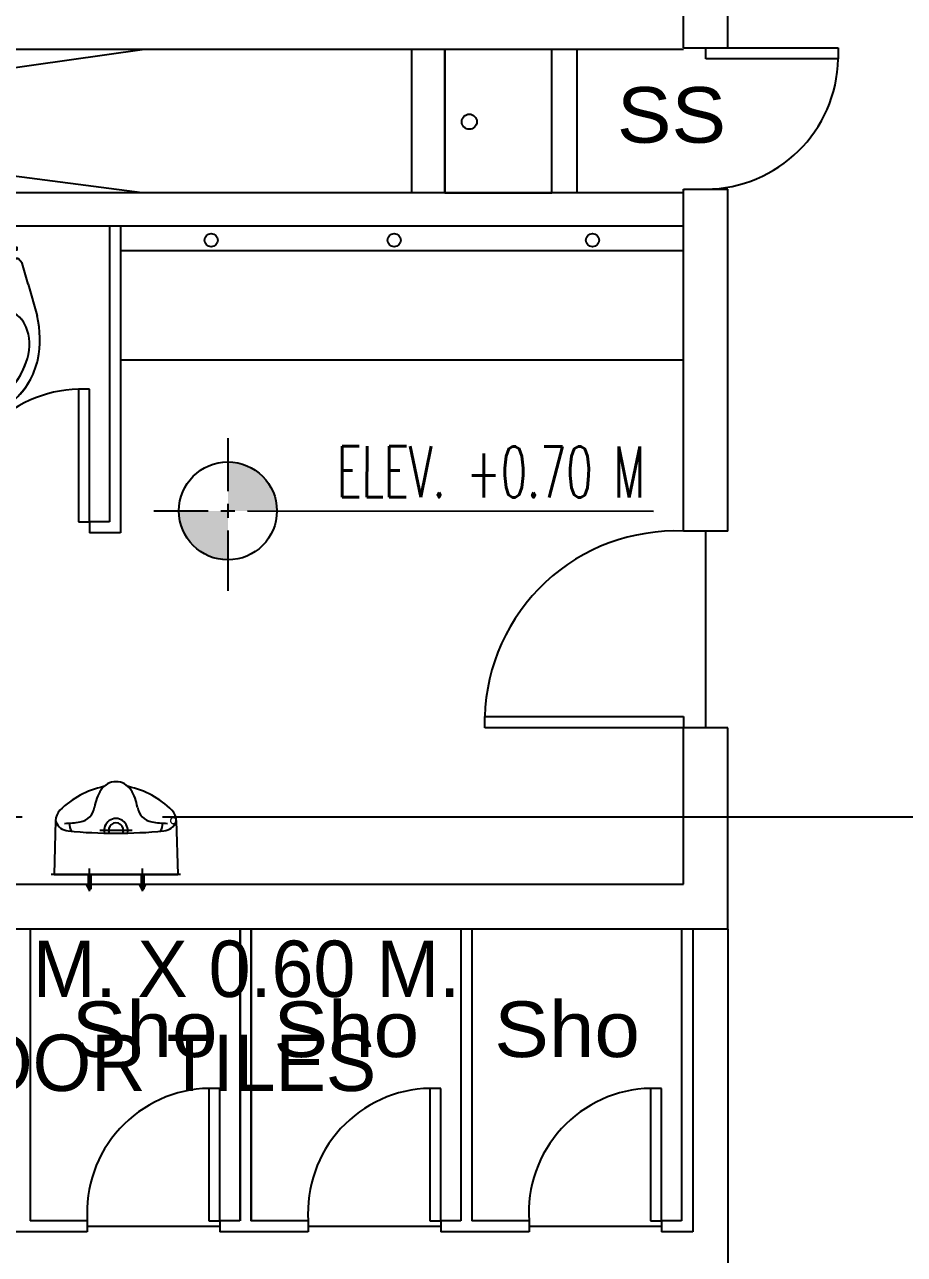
# Model space of a CAD drawing. Header units: millimetres. Extents: x 2148 to 2681, y 758 to 986.
# Drawn here: x 2293.89 to 2297.88, y 873.54 to 879.11 of the extents above; entities that cross this region are included whole.
import ezdxf

# ---------------------------------------------------------------- set-up
doc = ezdxf.new("R2010")
doc.units = ezdxf.units.MM
doc.linetypes.add('CENTER2', pattern=[28.575, 19.05, -3.175, 3.175, -3.175])
for name, color, linetype in [('0.1', 193, 'Continuous'), ('0.4', 121, 'Continuous'), ('A-Wall', 4, 'Continuous'), ('contrucion line05', 86, 'Continuous'), ('DR', 7, 'Continuous'), ('FIXTURE', 1, 'Continuous'), ('HATCH', 8, 'Continuous'), ('Layer1', 5, 'Continuous'), ('p-boarder', 2, 'Continuous'), ('QUOTE', 2, 'Continuous'), ('S_GRID LINES', 252, 'Continuous')]:
    doc.layers.add(name, color=color, linetype=linetype)
doc.styles.add('100', font='SIMPLEX.shx', dxfattribs={"height": 0.25})
doc.styles.add('MMTX$0$ESMX$0$X-OPTA1D', font='x-opta1d')

# ---------------------------------------------------------------- blocks, each defined once
blk = doc.blocks.new('BOWL')
at = {"layer": 'DR', "color": 7, "linetype": 'Continuous'}
for p, q in [((-75570.291, -368.114), (-75570.431, -368.0742)), ((-75570.431, -368.0742), (-75570.291, -368.114)), ((-75570.291, -368.114), (-75570.1989, -368.1406)), ((-75570.1989, -368.1406), (-75570.1777, -368.1584)), ((-75570.1777, -368.1584), (-75570.1777, -368.3555)), ((-75570.1777, -368.3555), (-75570.1777, -368.1584)), ((-75570.291, -368.4), (-75570.1989, -368.3733)), ((-75570.1989, -368.3733), (-75570.1777, -368.3555)), ((-75570.291, -368.4), (-75570.431, -368.4398)), ((-75570.291, -368.4), (-75570.431, -368.4398))]:
    blk.add_line(p, q, dxfattribs=at)
at = {"layer": 'DR', "color": 8, "linetype": 'Continuous'}
for p, q in [((-75570.1317, -368.2087), (-75570.1777, -368.2087)), ((-75570.1317, -368.2921), (-75570.1777, -368.2921))]:
    blk.add_line(p, q, dxfattribs=at)
at = {"layer": 'DR', "color": 7, "linetype": 'Continuous'}
for points in [[(-75570.8325, -368.257, -0.190094), (-75570.8051, -368.1786, -0.160718), (-75570.6245, -368.0715, -0.104398), (-75570.431, -368.0742, -0.104398)], [(-75570.8325, -368.257, 0.190094), (-75570.8051, -368.3353, 0.160718), (-75570.6245, -368.4425, 0.104398), (-75570.431, -368.4398, 0.104398)]]:
    blk.add_lwpolyline(points, format="xyb", dxfattribs=at)
at = {"layer": 'DR', "color": 8, "linetype": 'Continuous'}
for points in [[(-75570.778, -368.2562, -0.187036), (-75570.7515, -368.1921, -0.115027), (-75570.6356, -368.1231, -0.170967), (-75570.4935, -368.1177, -0.209642), (-75570.4132, -368.1854, -0.096036), (-75570.4, -368.257)], [(-75570.778, -368.2577, 0.187036), (-75570.7515, -368.3219, 0.115027), (-75570.6356, -368.3909, 0.170967), (-75570.4935, -368.3963, 0.209642), (-75570.4132, -368.3286, 0.096036), (-75570.4, -368.257)]]:
    blk.add_lwpolyline(points, format="xyb", dxfattribs=at)
at = {"layer": 'DR', "color": 7, "linetype": 'Continuous'}
blk.add_lwpolyline([(-75570.1413, -368.292), (-75570.1283, -368.292), (-75570.1283, -368.3496), (-75570.1413, -368.3496)], close=True, dxfattribs=at)
at = {"layer": 'DR', "color": 8, "linetype": 'Continuous'}
for centre, radius in [((-75570.2259, -368.173), 0.00745), ((-75570.3379, -368.1815), 0.00745), ((-75570.1317, -368.2504), 0.035), ((-75570.2242, -368.2537), 0.00745), ((-75570.3379, -368.3325), 0.00745), ((-75570.2269, -368.3325), 0.00745)]:
    blk.add_circle(centre, radius, dxfattribs=at)
at = {"layer": 'DR', "color": 7, "linetype": 'Continuous'}
blk.add_circle((-75570.1317, -368.2504), 0.0417, dxfattribs=at)
for centre, radius, start, end in [((-75570.5342, -368.5313), 0.4686, 77.28, 101.1199), ((-75570.7195, -368.2526), 0.1131, 138.4248, 182.2387), ((-75570.7195, -368.2614), 0.1131, 177.7613, 221.5752), ((-75570.5525, -368.1153), 0.335, 221.3231, 257.5875), ((-75570.5342, -367.9827), 0.4686, 258.8801, 282.72)]:
    blk.add_arc(centre, radius, start, end, dxfattribs=at)
at = {"layer": 'DR', "color": 8, "linetype": 'Continuous'}
for centre, radius, start, end in [((-75570.5305, -368.2431), 0.1307, 26.2125, 73.5731), ((-75570.6821, -368.2583), 0.096, 129.0871, 179.204), ((-75570.5914, -368.255), 0.1913, 359.4176, 21.3602), ((-75570.6821, -368.2557), 0.096, 180.796, 230.9129), ((-75570.4701, -368.257), 0.0422, 318.929, 41.071), ((-75570.5914, -368.2589), 0.1913, 338.6398, 0.5824), ((-75570.5305, -368.2709), 0.1307, 286.4269, 333.7875), ((-75570.5455, -368.1078), 0.2971, 228.446, 252.3404), ((-75570.557, -368.1918), 0.2141, 248.4444, 287.252)]:
    blk.add_arc(centre, radius, start, end, dxfattribs=at)

msp = doc.modelspace()

# ---------------------------------------------------------------- hatches: boundary and pattern name
at = {"layer": 'Layer1'}
for points in [[(2294.8148552, 877.1268142), (2294.8146196, 876.9048105), (2295.0366233, 876.9045749, 0.414213562)], [(2294.8144179, 876.6817071), (2294.8146371, 876.9042118), (2294.5926498, 876.9039463, 0.414213562)]]:
    msp.add_hatch(color=32, dxfattribs=at).paths.add_polyline_path(points)

# ---------------------------------------------------------------- linework, layer by layer
at = {"layer": '0.1'}
for p, q in [((2294.0344363, 875.5026324, 0), (2294.0279002, 875.2588024, 0)), ((2294.0344363, 875.5026324, 0), (2294.0279002, 875.2588024, 0)), ((2294.581099, 875.5026324, 0), (2294.5876351, 875.2588024, 0)), ((2294.581099, 875.5026324, 0), (2294.5876351, 875.2588024, 0)), ((2294.2351161, 875.4588019, 0), (2294.3809801, 875.4588019, 0)), ((2294.2351161, 875.4588019, 0), (2294.3809801, 875.4588019, 0)), ((2294.6006006, 875.2588024, 0), (2294.0149347, 875.2588024, 0)), ((2294.6006006, 875.2588024, 0), (2294.0149347, 875.2588024, 0)), ((2294.0279002, 875.2588024, 0), (2294.5876351, 875.2588024, 0)), ((2294.0279002, 875.2588024, 0), (2294.5876351, 875.2588024, 0))]:
    msp.add_line(p, q, dxfattribs=at)
for centre, radius, start, end in [((2294.3077677, 875.5988016, 0), 0.0799998, 32.9579081, 147.0420919), ((2294.3077677, 875.5988016, 0), 0.0799998, 32.9579081, 147.0420919), ((2294.3358144, 875.265534, 0), 0.399999, 102.1429334, 134.7601461), ((2294.3358144, 875.265534, 0), 0.399999, 102.1429334, 134.7601461), ((2294.4084559, 875.533519, 0), 0.1999995, 147.0420919, 171.3901036), ((2294.4084559, 875.533519, 0), 0.1999995, 147.0420919, 171.3901036), ((2294.3077677, 875.3958838, 0), 0.266666, 101.9264656, 102.1429334), ((2294.3077677, 875.3958838, 0), 0.266666, 101.9264656, 102.1429334), ((2294.3077677, 875.3958838, 0), 0.266666, 77.8570666, 78.0735344), ((2294.3077677, 875.3958838, 0), 0.266666, 77.8570666, 78.0735344), ((2294.2797209, 875.265534, 0), 0.399999, 45.2398539, 77.8570666), ((2294.2797209, 875.265534, 0), 0.399999, 45.2398539, 77.8570666), ((2294.2070795, 875.533519, 0), 0.1999995, 8.6098964, 32.9579081), ((2294.2070795, 875.533519, 0), 0.1999995, 8.6098964, 32.9579081), ((2294.131612, 875.5754366, 0), 0.0799998, 280.292817, 351.3901036), ((2294.131612, 875.5754366, 0), 0.0799998, 280.292817, 351.3901036), ((2294.4839233, 875.5754366, 0), 0.0799998, 188.6098964, 259.707183), ((2294.4839233, 875.5754366, 0), 0.0799998, 188.6098964, 259.707183), ((2294.1011015, 875.5022203, 0), 0.0666665, 134.7601461, 180), ((2294.1011015, 875.5022203, 0), 0.0666665, 134.7601461, 180), ((2294.0477693, 875.50255, 0), 0.0133333, 179.6458022, 201.7947487), ((2294.0477693, 875.50255, 0), 0.0133333, 179.6458022, 201.7947487), ((2294.0972903, 875.5223517, 0), 0.0666665, 201.7947487, 264.4420804), ((2294.0972903, 875.5223517, 0), 0.0666665, 201.7947487, 264.4420804), ((2294.3077677, 875.4588019, 0), 0.0533332, 346.1859408, 193.8140592), ((2294.3077677, 875.4588019, 0), 0.0533332, 346.1859408, 193.8140592), ((2294.5182451, 875.5223517, 0), 0.0666665, 275.5579196, 338.2052513), ((2294.5182451, 875.5223517, 0), 0.0666665, 275.5579196, 338.2052513), ((2294.5144338, 875.5022203, 0), 0.0666665, 0, 45.2398539), ((2294.5144338, 875.5022203, 0), 0.0666665, 0, 45.2398539), ((2294.567766, 875.50255, 0), 0.0133333, 338.2052513, 0.3541978), ((2294.567766, 875.50255, 0), 0.0133333, 338.2052513, 0.3541978), ((2294.0744349, 875.8902862, 0), 0.399999, 270, 280.292817), ((2294.0744349, 875.8902862, 0), 0.399999, 270, 280.292817), ((2294.3077677, 877.6853224, 0), 2.2398537, 264.4420804, 275.5579196), ((2294.3077677, 877.6853224, 0), 2.2398537, 264.4420804, 275.5579196), ((2294.156554, 875.4873462, 0), 0.0599998, 176.5994621, 213.1383205), ((2294.156554, 875.4873462, 0), 0.0599998, 176.5994621, 213.1383205), ((2294.3077677, 875.4588019, 0), 0.0339999, 337.3130539, 202.6869461), ((2294.3077677, 875.4588019, 0), 0.0339999, 337.3130539, 202.6869461), ((2294.5411004, 875.8902862, 0), 0.399999, 259.707183, 270), ((2294.5411004, 875.8902862, 0), 0.399999, 259.707183, 270), ((2294.4589813, 875.4873462, 0), 0.0599998, 326.8616795, 3.4005379), ((2294.4589813, 875.4873462, 0), 0.0599998, 326.8616795, 3.4005379)]:
    msp.add_arc(centre, radius, start, end, dxfattribs=at)
at = {"layer": '0.4', "color": 193, "lineweight": 0, "ltscale": 0.5}
for p, q in [((2294.0279002, 875.2588024, 0), (2294.0344363, 875.5026324, 0)), ((2294.0279002, 875.2588024, 0), (2294.0344363, 875.5026324, 0)), ((2294.581099, 875.5026324, 0), (2294.5876351, 875.2588024, 0)), ((2294.581099, 875.5026324, 0), (2294.5876351, 875.2588024, 0)), ((2294.3417676, 875.4588019, 0), (2294.2737677, 875.4588019, 0)), ((2294.3417676, 875.4588019, 0), (2294.2737677, 875.4588019, 0)), ((2294.1812865, 875.2588024, 0), (2294.0279002, 875.2588024, 0)), ((2294.1812865, 875.2588024, 0), (2294.0279002, 875.2588024, 0)), ((2294.4212859, 875.2588024, 0), (2294.187768, 875.2588024, 0)), ((2294.4212859, 875.2588024, 0), (2294.187768, 875.2588024, 0)), ((2294.5876351, 875.2588024, 0), (2294.4212859, 875.2588024, 0)), ((2294.5876351, 875.2588024, 0), (2294.4212859, 875.2588024, 0))]:
    msp.add_line(p, q, dxfattribs=at)
at = {"layer": '0.4', "color": 86, "lineweight": 0, "ltscale": 0.5}
for p, q in [((2294.1812865, 875.2201773, 0), (2294.1812865, 875.2588024, 0)), ((2294.1812865, 875.2201773, 0), (2294.1812865, 875.2588024, 0)), ((2294.182305, 875.2213951, 0), (2294.182305, 875.2391728, 0)), ((2294.182305, 875.2391728, 0), (2294.1932309, 875.2391728, 0)), ((2294.182305, 875.2213951, 0), (2294.182305, 875.2391728, 0)), ((2294.182305, 875.2391728, 0), (2294.1932309, 875.2391728, 0)), ((2294.182305, 875.2002841, 0), (2294.182305, 875.2213951, 0)), ((2294.182768, 875.2213951, 0), (2294.182305, 875.2213951, 0)), ((2294.182305, 875.2213951, 0), (2294.182305, 875.2180618, 0)), ((2294.182305, 875.2002841, 0), (2294.182305, 875.2213951, 0)), ((2294.182768, 875.2213951, 0), (2294.182305, 875.2213951, 0)), ((2294.182305, 875.2213951, 0), (2294.182305, 875.2180618, 0)), ((2294.182768, 875.2180618, 0), (2294.182768, 875.2213951, 0)), ((2294.182768, 875.2180618, 0), (2294.182768, 875.2213951, 0)), ((2294.187768, 875.2588024, 0), (2294.187768, 875.2236173, 0)), ((2294.187768, 875.2588024, 0), (2294.187768, 875.2236173, 0)), ((2294.187768, 875.2413951, 0), (2294.187768, 875.2391728, 0)), ((2294.187768, 875.2413951, 0), (2294.187768, 875.2391728, 0)), ((2294.187768, 875.2391728, 0), (2294.1927679, 875.2391728, 0)), ((2294.187768, 875.2391728, 0), (2294.1927679, 875.2391728, 0)), ((2294.1932309, 875.2376952, 0), (2294.187768, 875.2376952, 0)), ((2294.187768, 875.2376952, 0), (2294.187768, 875.2269507, 0)), ((2294.1932309, 875.2376952, 0), (2294.187768, 875.2376952, 0)), ((2294.187768, 875.2376952, 0), (2294.187768, 875.2269507, 0)), ((2294.1927679, 875.2358395, 0), (2294.187768, 875.2358395, 0)), ((2294.187768, 875.2358395, 0), (2294.187768, 875.2325062, 0)), ((2294.1927679, 875.2358395, 0), (2294.187768, 875.2358395, 0)), ((2294.187768, 875.2358395, 0), (2294.187768, 875.2325062, 0)), ((2294.187768, 875.2325062, 0), (2294.187768, 875.230284, 0)), ((2294.187768, 875.2325062, 0), (2294.187768, 875.230284, 0)), ((2294.187768, 875.230284, 0), (2294.1932309, 875.230284, 0)), ((2294.187768, 875.230284, 0), (2294.1932309, 875.230284, 0)), ((2294.187768, 875.2269507, 0), (2294.1932309, 875.2269507, 0)), ((2294.187768, 875.2269507, 0), (2294.1932309, 875.2269507, 0)), ((2294.1927679, 875.2307007, 0), (2294.1927679, 875.2358395, 0)), ((2294.1927679, 875.2307007, 0), (2294.1927679, 875.2358395, 0)), ((2294.1932309, 875.2391728, 0), (2294.1932309, 875.2002841, 0)), ((2294.1932309, 875.2391728, 0), (2294.1932309, 875.2002841, 0)), ((2294.1932309, 875.2269507, 0), (2294.1932309, 875.2376952, 0)), ((2294.1932309, 875.2269507, 0), (2294.1932309, 875.2376952, 0)), ((2294.1943998, 875.2358395, 0), (2294.1942494, 875.2358395, 0)), ((2294.1942494, 875.2358395, 0), (2294.1942494, 875.2328244, 0)), ((2294.1943998, 875.2358395, 0), (2294.1942494, 875.2358395, 0)), ((2294.1942494, 875.2358395, 0), (2294.1942494, 875.2328244, 0)), ((2294.4212859, 875.2588024, 0), (2294.4212859, 875.2391728, 0)), ((2294.4212859, 875.2023996, 0), (2294.4212859, 875.2588024, 0)), ((2294.4212859, 875.2588024, 0), (2294.4212859, 875.2391728, 0)), ((2294.4212859, 875.2023996, 0), (2294.4212859, 875.2588024, 0)), ((2294.4212859, 875.2391728, 0), (2294.4227674, 875.2391728, 0)), ((2294.4212859, 875.2391728, 0), (2294.4227674, 875.2391728, 0)), ((2294.4223044, 875.2125062, 0), (2294.4223044, 875.230284, 0)), ((2294.4223044, 875.230284, 0), (2294.4277674, 875.230284, 0)), ((2294.4223044, 875.2125062, 0), (2294.4223044, 875.230284, 0)), ((2294.4223044, 875.230284, 0), (2294.4277674, 875.230284, 0)), ((2294.4227674, 875.2391728, 0), (2294.4227674, 875.2358395, 0)), ((2294.4227674, 875.2391728, 0), (2294.4227674, 875.2358395, 0)), ((2294.4227674, 875.2358395, 0), (2294.4332303, 875.2358395, 0)), ((2294.4227674, 875.2358395, 0), (2294.4332303, 875.2358395, 0)), ((2294.4277674, 875.2376952, 0), (2294.4327673, 875.2376952, 0)), ((2294.4309155, 875.2376952, 0), (2294.4277674, 875.2376952, 0)), ((2294.4277674, 875.2376952, 0), (2294.4277674, 875.2358395, 0)), ((2294.4277674, 875.2358395, 0), (2294.4277674, 875.2376952, 0)), ((2294.4277674, 875.2376952, 0), (2294.4327673, 875.2376952, 0)), ((2294.4309155, 875.2376952, 0), (2294.4277674, 875.2376952, 0)), ((2294.4277674, 875.2376952, 0), (2294.4277674, 875.2358395, 0)), ((2294.4277674, 875.2358395, 0), (2294.4277674, 875.2376952, 0)), ((2294.4277674, 875.230284, 0), (2294.4277674, 875.2125062, 0)), ((2294.4277674, 875.230284, 0), (2294.4277674, 875.2125062, 0)), ((2294.4309155, 875.2406142, 0), (2294.4309155, 875.2391728, 0)), ((2294.4309155, 875.2406142, 0), (2294.4309155, 875.2391728, 0)), ((2294.4309155, 875.2391728, 0), (2294.4327673, 875.2391728, 0)), ((2294.4327673, 875.2391728, 0), (2294.4309155, 875.2391728, 0)), ((2294.4309155, 875.2391728, 0), (2294.4309155, 875.2376952, 0)), ((2294.4309155, 875.2391728, 0), (2294.4327673, 875.2391728, 0)), ((2294.4327673, 875.2391728, 0), (2294.4309155, 875.2391728, 0)), ((2294.4309155, 875.2391728, 0), (2294.4309155, 875.2376952, 0)), ((2294.4327673, 875.2376952, 0), (2294.4327673, 875.2391728, 0)), ((2294.4327673, 875.2376952, 0), (2294.4327673, 875.2391728, 0)), ((2294.4332303, 875.2358395, 0), (2294.4332303, 875.2091729, 0)), ((2294.4332303, 875.2358395, 0), (2294.4332303, 875.2091729, 0)), ((2294.4332303, 875.2213951, 0), (2294.4332303, 875.2190764, 0)), ((2294.4348705, 875.2213951, 0), (2294.4332303, 875.2213951, 0)), ((2294.4332303, 875.2213951, 0), (2294.4332303, 875.2190764, 0)), ((2294.4332303, 875.2213951, 0), (2294.4332303, 875.2190764, 0)), ((2294.4348705, 875.2213951, 0), (2294.4332303, 875.2213951, 0)), ((2294.4332303, 875.2213951, 0), (2294.4332303, 875.2190764, 0)), ((2294.4343992, 875.2358395, 0), (2294.4342488, 875.2358395, 0)), ((2294.4342488, 875.2358395, 0), (2294.4342488, 875.2328244, 0)), ((2294.4343992, 875.2358395, 0), (2294.4342488, 875.2358395, 0)), ((2294.4342488, 875.2358395, 0), (2294.4342488, 875.2328244, 0)), ((2294.187768, 875.1841359, 0), (2294.1729918, 875.2125062, 0)), ((2294.1729918, 875.2125062, 0), (2294.1806649, 875.2125062, 0)), ((2294.187768, 875.1841359, 0), (2294.1729918, 875.2125062, 0)), ((2294.1729918, 875.2125062, 0), (2294.1806649, 875.2125062, 0)), ((2294.182305, 875.2180618, 0), (2294.182768, 875.2180618, 0)), ((2294.182305, 875.2180618, 0), (2294.182768, 875.2180618, 0)), ((2294.1932309, 875.2002841, 0), (2294.182305, 875.2002841, 0)), ((2294.1932309, 875.2002841, 0), (2294.182305, 875.2002841, 0)), ((2294.1942494, 875.1965804, 0), (2294.187768, 875.1841359, 0)), ((2294.1942494, 875.1965804, 0), (2294.187768, 875.1841359, 0)), ((2294.1932309, 875.2101876, 0), (2294.1932309, 875.1965804, 0)), ((2294.1932309, 875.2101876, 0), (2294.1932309, 875.1965804, 0)), ((2294.1932309, 875.2036174, 0), (2294.1932309, 875.2012987, 0)), ((2294.1932309, 875.2036174, 0), (2294.1932309, 875.2012987, 0)), ((2294.1932309, 875.1965804, 0), (2294.1942494, 875.1965804, 0)), ((2294.1932309, 875.1965804, 0), (2294.1942494, 875.1965804, 0)), ((2294.4277674, 875.1841359, 0), (2294.4129912, 875.2125062, 0)), ((2294.4129912, 875.2125062, 0), (2294.4223044, 875.2125062, 0)), ((2294.4277674, 875.1841359, 0), (2294.4129912, 875.2125062, 0)), ((2294.4129912, 875.2125062, 0), (2294.4223044, 875.2125062, 0)), ((2294.4332303, 875.2091729, 0), (2294.4223044, 875.2091729, 0)), ((2294.4223044, 875.2091729, 0), (2294.4223044, 875.2036174, 0)), ((2294.4332303, 875.2091729, 0), (2294.4223044, 875.2091729, 0)), ((2294.4223044, 875.2091729, 0), (2294.4223044, 875.2036174, 0)), ((2294.4277674, 875.2125062, 0), (2294.4425436, 875.2125062, 0)), ((2294.4425436, 875.2125062, 0), (2294.4277674, 875.1841359, 0)), ((2294.4277674, 875.2125062, 0), (2294.4425436, 875.2125062, 0)), ((2294.4425436, 875.2125062, 0), (2294.4277674, 875.1841359, 0)), ((2294.4332303, 875.2036174, 0), (2294.4277674, 875.2036174, 0)), ((2294.4277674, 875.2036174, 0), (2294.4277674, 875.2002841, 0)), ((2294.4332303, 875.2036174, 0), (2294.4277674, 875.2036174, 0)), ((2294.4277674, 875.2036174, 0), (2294.4277674, 875.2002841, 0)), ((2294.4277674, 875.2002841, 0), (2294.4319438, 875.2002841, 0)), ((2294.4277674, 875.2002841, 0), (2294.4319438, 875.2002841, 0)), ((2294.4332303, 875.2012987, 0), (2294.4332303, 875.2036174, 0)), ((2294.4332303, 875.2012987, 0), (2294.4332303, 875.2036174, 0))]:
    msp.add_line(p, q, dxfattribs=at)
at = {"layer": '0.4', "color": 193, "lineweight": 0, "ltscale": 0.5}
for centre, radius, start, end in [((2294.3077677, 875.5988016, 0), 0.0799998, 46.4614206, 133.5385794), ((2294.3077677, 875.5988016, 0), 0.0799998, 46.4614206, 133.5385794), ((2294.3358144, 875.265534, 0), 0.399999, 101.9984735, 134.7601461), ((2294.3358144, 875.265534, 0), 0.399999, 101.9984735, 134.7601461), ((2294.2797209, 875.265534, 0), 0.399999, 45.2398539, 78.0015265), ((2294.2797209, 875.265534, 0), 0.399999, 45.2398539, 78.0015265), ((2294.0477693, 875.50255, 0), 0.0133333, 179.6458022, 201.7947487), ((2294.0477693, 875.50255, 0), 0.0133333, 179.6458022, 201.7947487), ((2294.0477693, 875.50255, 0), 0.0133333, 179.6458022, 201.7947487), ((2294.0477693, 875.50255, 0), 0.0133333, 179.6458022, 201.7947487), ((2294.1011015, 875.5022203, 0), 0.0666665, 134.7601461, 179.6458022), ((2294.1011015, 875.5022203, 0), 0.0666665, 134.7601461, 179.6458022), ((2294.0972903, 875.5223517, 0), 0.0666665, 201.7947487, 276.8931763), ((2294.0972903, 875.5223517, 0), 0.0666665, 201.7947487, 264.4420804), ((2294.0972903, 875.5223517, 0), 0.0666665, 201.7947487, 276.8931763), ((2294.0972903, 875.5223517, 0), 0.0666665, 201.7947487, 264.4420804), ((2294.3077677, 875.4588019, 0), 0.0533332, 346.1859408, 193.8140592), ((2294.3077677, 875.4588019, 0), 0.0533332, 346.1859408, 193.8140592), ((2294.5182451, 875.5223517, 0), 0.0666665, 263.1068237, 338.2052513), ((2294.5182451, 875.5223517, 0), 0.0666665, 263.1068237, 338.2052513), ((2294.5182451, 875.5223517, 0), 0.0666665, 275.5579196, 338.2052513), ((2294.5182451, 875.5223517, 0), 0.0666665, 275.5579196, 338.2052513), ((2294.567766, 875.50255, 0), 0.0133333, 0, 338.2052513), ((2294.567766, 875.50255, 0), 0.0133333, 0, 338.2052513), ((2294.5144338, 875.5022203, 0), 0.0666665, 0.3541978, 45.2398539), ((2294.5144338, 875.5022203, 0), 0.0666665, 0.3541978, 45.2398539), ((2294.567766, 875.50255, 0), 0.0133333, 338.2052513, 0), ((2294.567766, 875.50255, 0), 0.0133333, 338.2052513, 0), ((2294.3077677, 877.6853224, 0), 2.2398537, 264.4420804, 275.5579196), ((2294.3077677, 877.6853224, 0), 2.2398537, 264.4420804, 275.5579196), ((2294.156554, 875.4873462, 0), 0.0599998, 211.3089606, 213.1383205), ((2294.156554, 875.4873462, 0), 0.0599998, 211.3089606, 213.1383205), ((2294.3077677, 877.6853224, 0), 2.2398537, 264.8397862, 268.6750716), ((2294.3077677, 877.6853224, 0), 2.2398537, 264.8397862, 268.6750716), ((2294.3077677, 875.4588019, 0), 0.0339999, 0, 180), ((2294.3077677, 875.4588019, 0), 0.0339999, 0, 180), ((2294.3077677, 877.6853224, 0), 2.2398537, 271.3249284, 275.1602138), ((2294.3077677, 877.6853224, 0), 2.2398537, 271.3249284, 275.1602138), ((2294.4589813, 875.4873462, 0), 0.0599998, 326.8616795, 328.6910394), ((2294.4589813, 875.4873462, 0), 0.0599998, 326.8616795, 328.6910394)]:
    msp.add_arc(centre, radius, start, end, dxfattribs=at)
at = {"layer": '0.4', "color": 86, "lineweight": 0, "ltscale": 0.5}
for centre, radius, start, end in [((2294.187768, 875.2157913, 0), 0.007826, 145.9140896, 204.8199603), ((2294.187768, 875.2157913, 0), 0.007826, 145.9140896, 204.8199603), ((2294.187768, 875.234659, 0), 0.0067361, 42.0750221, 90), ((2294.187768, 875.234659, 0), 0.0067361, 42.0750221, 90), ((2294.187768, 875.2246802, 0), 0.007826, 50.2904735, 90), ((2294.187768, 875.2246802, 0), 0.007826, 45.7290162, 90), ((2294.187768, 875.2246802, 0), 0.007826, 50.2904735, 90), ((2294.187768, 875.2246802, 0), 0.007826, 45.7290162, 90), ((2294.187768, 875.2157913, 0), 0.007826, 314.2709838, 90), ((2294.187768, 875.2157913, 0), 0.007826, 314.2709838, 90), ((2294.187768, 875.234659, 0), 0.0067361, 344.1960695, 10.0936569), ((2294.187768, 875.234659, 0), 0.0067361, 344.1960695, 10.0936569), ((2294.4277674, 875.234659, 0), 0.0067361, 42.0750221, 62.1373275), ((2294.4277674, 875.234659, 0), 0.0067361, 42.0750221, 62.1373275), ((2294.4277674, 875.2157913, 0), 0.007826, 34.6044254, 45.7290162), ((2294.4277674, 875.2246802, 0), 0.007826, 314.2709838, 335.1800397), ((2294.4277674, 875.2157913, 0), 0.007826, 34.6044254, 45.7290162), ((2294.4277674, 875.2246802, 0), 0.007826, 314.2709838, 335.1800397), ((2294.4277674, 875.2246802, 0), 0.007826, 314.2709838, 325.3955746), ((2294.4277674, 875.2246802, 0), 0.007826, 314.2709838, 325.3955746), ((2294.4277674, 875.234659, 0), 0.0067361, 344.1960695, 10.0936569), ((2294.4277674, 875.234659, 0), 0.0067361, 344.1960695, 10.0936569), ((2294.187768, 875.1980136, 0), 0.007826, 34.6044254, 45.7290162), ((2294.187768, 875.1980136, 0), 0.007826, 34.6044254, 45.7290162), ((2294.187768, 875.2069025, 0), 0.007826, 314.2709838, 325.3955746), ((2294.187768, 875.2069025, 0), 0.007826, 314.2709838, 325.3955746), ((2294.4277674, 875.1980136, 0), 0.007826, 145.9140896, 134.2709838), ((2294.4277674, 875.1980136, 0), 0.007826, 145.9140896, 134.2709838), ((2294.4277674, 875.2069025, 0), 0.007826, 302.2531169, 314.2709838), ((2294.4277674, 875.2069025, 0), 0.007826, 302.2531169, 314.2709838)]:
    msp.add_arc(centre, radius, start, end, dxfattribs=at)
at = {"layer": 'A-Wall', "ltscale": 10}
for p, q in [((2296.8786173, 879.0022067, 0), (2296.8786173, 880.9780548, 0)), ((2297.0786173, 879.0022067, 0), (2297.0786173, 880.9780548, 0)), ((2296.8786173, 878.9947829, 0), (2289.8676276, 878.9947829, 0)), ((2296.8786173, 878.3447829, 0), (2289.8676276, 878.3447829, 0)), ((2296.8786173, 876.8134556, 0), (2296.8786173, 878.3622067, 0)), ((2297.0786173, 876.8134556, 0), (2297.0786173, 878.3622067, 0)), ((2297.0786173, 878.3560574, 0), (2297.0786173, 878.3622067, 0)), ((2296.8786173, 878.1947829, 0), (2289.8682548, 878.1947829, 0)), ((2297.0781931, 876.8134556, 0), (2296.8781931, 876.8134556, 0)), ((2297.0781931, 876.8134556, 0), (2296.8781931, 876.8134556, 0)), ((2296.8781931, 875.2152586, 0), (2296.8781931, 875.9267054, 0)), ((2296.8781931, 875.2152586, 0), (2296.8781931, 875.9234556, 0)), ((2297.0781931, 875.9234556, 0), (2296.8781931, 875.9234556, 0)), ((2297.0781931, 875.9234556, 0), (2296.8781931, 875.9234556, 0)), ((2297.0781931, 875.0303436, 0), (2297.0781931, 875.9234556, 0)), ((2297.0781931, 875.0103436, 0), (2297.0781931, 875.9234556, 0)), ((2290.4855609, 875.2152586, 0), (2296.8786173, 875.2152586, 0))]:
    msp.add_line(p, q, dxfattribs=at)
at = {"layer": 'A-Wall', "linetype": 'ByBlock', "ltscale": 0.5}
for p, q in [((2296.8786173, 879.0022067, 0), (2296.8786173, 879.0060574, 0)), ((2295.6469782, 878.3447829, 0), (2295.6469782, 878.9947829, 0)), ((2295.7969782, 878.3447829, 0), (2295.7969782, 878.9947829, 0)), ((2295.7969782, 878.3447829, 0), (2295.7969782, 878.9947829, 0)), ((2296.8786173, 879.0022067, 0), (2297.0786173, 879.0022067, 0)), ((2296.8786173, 878.3622067, 0), (2297.0786173, 878.3622067, 0)), ((2296.8786173, 878.3622067, 0), (2296.8786173, 878.3560574, 0))]:
    msp.add_line(p, q, dxfattribs=at)
at = {"layer": 'contrucion line05', "ltscale": 0.5}
for p, q in [((2294.187768, 875.2296773, 0), (2294.187768, 875.2859714, 0)), ((2294.187768, 875.1833722, 0), (2294.187768, 875.2859714, 0)), ((2294.187768, 875.1833722, 0), (2294.187768, 875.2859714, 0)), ((2294.187768, 875.2296773, 0), (2294.187768, 875.2859714, 0)), ((2294.187768, 875.1833722, 0), (2294.187768, 875.2859714, 0)), ((2294.187768, 875.1833722, 0), (2294.187768, 875.2859714, 0)), ((2294.4277674, 875.1833722, 0), (2294.4277674, 875.2859714, 0)), ((2294.4277674, 875.1833722, 0), (2294.4277674, 875.2859714, 0)), ((2294.4277674, 875.1833722, 0), (2294.4277674, 875.2859714, 0)), ((2294.4277674, 875.1833722, 0), (2294.4277674, 875.2859714, 0)), ((2294.1812865, 875.2588024, 0), (2294.1812865, 875.1965804, 0)), ((2294.1812865, 875.2588024, 0), (2294.1812865, 875.1965804, 0)), ((2294.182305, 875.230284, 0), (2294.182305, 875.2269507, 0)), ((2294.1932309, 875.230284, 0), (2294.182305, 875.230284, 0)), ((2294.182305, 875.230284, 0), (2294.182305, 875.2269507, 0)), ((2294.1932309, 875.230284, 0), (2294.182305, 875.230284, 0)), ((2294.1932309, 875.2269507, 0), (2294.182305, 875.2269507, 0)), ((2294.1932309, 875.2269507, 0), (2294.182305, 875.2269507, 0)), ((2294.1932309, 875.2213951, 0), (2294.182305, 875.2213951, 0)), ((2294.182305, 875.2213951, 0), (2294.182305, 875.2180618, 0)), ((2294.1932309, 875.2213951, 0), (2294.182305, 875.2213951, 0)), ((2294.182305, 875.2213951, 0), (2294.182305, 875.2180618, 0)), ((2294.182768, 875.2391728, 0), (2294.182768, 875.2358395, 0)), ((2294.187768, 875.2391728, 0), (2294.182768, 875.2391728, 0)), ((2294.182768, 875.2391728, 0), (2294.182768, 875.2358395, 0)), ((2294.187768, 875.2391728, 0), (2294.182768, 875.2391728, 0)), ((2294.1846198, 875.2358395, 0), (2294.182768, 875.2358395, 0)), ((2294.1846198, 875.2358395, 0), (2294.182768, 875.2358395, 0)), ((2294.1846198, 875.2376952, 0), (2294.1846198, 875.2269507, 0)), ((2294.1846198, 875.2376952, 0), (2294.187768, 875.2376952, 0)), ((2294.1846198, 875.2376952, 0), (2294.1846198, 875.2269507, 0)), ((2294.1846198, 875.2376952, 0), (2294.187768, 875.2376952, 0)), ((2294.1927679, 875.2391728, 0), (2294.187768, 875.2391728, 0)), ((2294.1927679, 875.2391728, 0), (2294.187768, 875.2391728, 0)), ((2294.187768, 875.2376952, 0), (2294.187768, 875.2269507, 0)), ((2294.187768, 875.2376952, 0), (2294.187768, 875.2269507, 0)), ((2294.187768, 875.2376952, 0), (2294.187768, 875.2269507, 0)), ((2294.187768, 875.2376952, 0), (2294.187768, 875.2269507, 0)), ((2294.1927679, 875.2358395, 0), (2294.187768, 875.2358395, 0)), ((2294.1927679, 875.2358395, 0), (2294.187768, 875.2358395, 0)), ((2294.1927679, 875.2391728, 0), (2294.1927679, 875.2358395, 0)), ((2294.1927679, 875.2391728, 0), (2294.1927679, 875.2358395, 0)), ((2294.1932309, 875.230284, 0), (2294.1932309, 875.2269507, 0)), ((2294.1932309, 875.230284, 0), (2294.1932309, 875.2269507, 0)), ((2294.1932309, 875.2213951, 0), (2294.1932309, 875.2180618, 0)), ((2294.1932309, 875.2213951, 0), (2294.1932309, 875.2180618, 0)), ((2294.1942494, 875.2588024, 0), (2294.1942494, 875.1965804, 0)), ((2294.1942494, 875.2588024, 0), (2294.1942494, 875.1965804, 0)), ((2294.4212859, 875.2588024, 0), (2294.4212859, 875.1965804, 0)), ((2294.4212859, 875.2588024, 0), (2294.4212859, 875.1965804, 0)), ((2294.4223044, 875.230284, 0), (2294.4332303, 875.230284, 0)), ((2294.4223044, 875.230284, 0), (2294.4223044, 875.2269507, 0)), ((2294.4223044, 875.230284, 0), (2294.4332303, 875.230284, 0)), ((2294.4223044, 875.230284, 0), (2294.4223044, 875.2269507, 0)), ((2294.4223044, 875.2269507, 0), (2294.4332303, 875.2269507, 0)), ((2294.4223044, 875.2269507, 0), (2294.4332303, 875.2269507, 0)), ((2294.4223044, 875.2213951, 0), (2294.4223044, 875.2180618, 0)), ((2294.4223044, 875.2213951, 0), (2294.4332303, 875.2213951, 0)), ((2294.4223044, 875.2213951, 0), (2294.4223044, 875.2180618, 0)), ((2294.4223044, 875.2213951, 0), (2294.4332303, 875.2213951, 0)), ((2294.4227674, 875.2391728, 0), (2294.4277674, 875.2391728, 0)), ((2294.4227674, 875.2391728, 0), (2294.4227674, 875.2358395, 0)), ((2294.4227674, 875.2391728, 0), (2294.4277674, 875.2391728, 0)), ((2294.4227674, 875.2391728, 0), (2294.4227674, 875.2358395, 0)), ((2294.4227674, 875.2358395, 0), (2294.4277674, 875.2358395, 0)), ((2294.4227674, 875.2358395, 0), (2294.4277674, 875.2358395, 0)), ((2294.4277674, 875.2391728, 0), (2294.4327673, 875.2391728, 0)), ((2294.4277674, 875.2391728, 0), (2294.4327673, 875.2391728, 0)), ((2294.4309155, 875.2376952, 0), (2294.4277674, 875.2376952, 0)), ((2294.4277674, 875.2376952, 0), (2294.4277674, 875.2269507, 0)), ((2294.4277674, 875.2376952, 0), (2294.4277674, 875.2269507, 0)), ((2294.4309155, 875.2376952, 0), (2294.4277674, 875.2376952, 0)), ((2294.4277674, 875.2376952, 0), (2294.4277674, 875.2269507, 0)), ((2294.4277674, 875.2376952, 0), (2294.4277674, 875.2269507, 0)), ((2294.4309155, 875.2376952, 0), (2294.4309155, 875.2269507, 0)), ((2294.4309155, 875.2376952, 0), (2294.4309155, 875.2269507, 0)), ((2294.4309155, 875.2358395, 0), (2294.4327673, 875.2358395, 0)), ((2294.4309155, 875.2358395, 0), (2294.4327673, 875.2358395, 0)), ((2294.4327673, 875.2391728, 0), (2294.4327673, 875.2358395, 0)), ((2294.4327673, 875.2391728, 0), (2294.4327673, 875.2358395, 0)), ((2294.4332303, 875.230284, 0), (2294.4332303, 875.2269507, 0)), ((2294.4332303, 875.230284, 0), (2294.4332303, 875.2269507, 0)), ((2294.4332303, 875.2213951, 0), (2294.4332303, 875.2180618, 0)), ((2294.4332303, 875.2213951, 0), (2294.4332303, 875.2180618, 0)), ((2294.4342488, 875.2588024, 0), (2294.4342488, 875.1965804, 0)), ((2294.4342488, 875.2588024, 0), (2294.4342488, 875.1965804, 0)), ((2294.1942494, 875.1965804, 0), (2294.1812865, 875.1965804, 0)), ((2294.1812865, 875.1965804, 0), (2294.1836013, 875.1921359, 0)), ((2294.1942494, 875.1965804, 0), (2294.1812865, 875.1965804, 0)), ((2294.1812865, 875.1965804, 0), (2294.1836013, 875.1921359, 0)), ((2294.1932309, 875.2180618, 0), (2294.182305, 875.2180618, 0)), ((2294.1932309, 875.2180618, 0), (2294.182305, 875.2180618, 0)), ((2294.1932309, 875.2125062, 0), (2294.182305, 875.2125062, 0)), ((2294.182305, 875.2125062, 0), (2294.182305, 875.2091729, 0)), ((2294.1932309, 875.2125062, 0), (2294.182305, 875.2125062, 0)), ((2294.182305, 875.2125062, 0), (2294.182305, 875.2091729, 0)), ((2294.1932309, 875.2091729, 0), (2294.182305, 875.2091729, 0)), ((2294.1932309, 875.2091729, 0), (2294.182305, 875.2091729, 0)), ((2294.1932309, 875.2036174, 0), (2294.182305, 875.2036174, 0)), ((2294.182305, 875.2036174, 0), (2294.182305, 875.2002841, 0)), ((2294.1932309, 875.2036174, 0), (2294.182305, 875.2036174, 0)), ((2294.182305, 875.2036174, 0), (2294.182305, 875.2002841, 0)), ((2294.1932309, 875.2002841, 0), (2294.182305, 875.2002841, 0)), ((2294.1932309, 875.2002841, 0), (2294.182305, 875.2002841, 0)), ((2294.1919346, 875.1921359, 0), (2294.1836013, 875.1921359, 0)), ((2294.1919346, 875.1921359, 0), (2294.1836013, 875.1921359, 0)), ((2294.1942494, 875.1965804, 0), (2294.1919346, 875.1921359, 0)), ((2294.1942494, 875.1965804, 0), (2294.1919346, 875.1921359, 0)), ((2294.1932309, 875.2125062, 0), (2294.1932309, 875.2091729, 0)), ((2294.1932309, 875.2125062, 0), (2294.1932309, 875.2091729, 0)), ((2294.1932309, 875.2036174, 0), (2294.1932309, 875.2002841, 0)), ((2294.1932309, 875.2036174, 0), (2294.1932309, 875.2002841, 0)), ((2294.4212859, 875.1965804, 0), (2294.4236007, 875.1921359, 0)), ((2294.4212859, 875.1965804, 0), (2294.4342488, 875.1965804, 0)), ((2294.4212859, 875.1965804, 0), (2294.4236007, 875.1921359, 0)), ((2294.4212859, 875.1965804, 0), (2294.4342488, 875.1965804, 0)), ((2294.4223044, 875.2180618, 0), (2294.4332303, 875.2180618, 0)), ((2294.4223044, 875.2180618, 0), (2294.4332303, 875.2180618, 0)), ((2294.4223044, 875.2125062, 0), (2294.4223044, 875.2091729, 0)), ((2294.4223044, 875.2125062, 0), (2294.4332303, 875.2125062, 0)), ((2294.4223044, 875.2125062, 0), (2294.4223044, 875.2091729, 0)), ((2294.4223044, 875.2125062, 0), (2294.4332303, 875.2125062, 0)), ((2294.4223044, 875.2091729, 0), (2294.4332303, 875.2091729, 0)), ((2294.4223044, 875.2091729, 0), (2294.4332303, 875.2091729, 0)), ((2294.4223044, 875.2036174, 0), (2294.4223044, 875.2002841, 0)), ((2294.4223044, 875.2036174, 0), (2294.4332303, 875.2036174, 0)), ((2294.4223044, 875.2036174, 0), (2294.4223044, 875.2002841, 0)), ((2294.4223044, 875.2036174, 0), (2294.4332303, 875.2036174, 0)), ((2294.4223044, 875.2002841, 0), (2294.4332303, 875.2002841, 0)), ((2294.4223044, 875.2002841, 0), (2294.4332303, 875.2002841, 0)), ((2294.4236007, 875.1921359, 0), (2294.431934, 875.1921359, 0)), ((2294.4236007, 875.1921359, 0), (2294.431934, 875.1921359, 0)), ((2294.4342488, 875.1965804, 0), (2294.431934, 875.1921359, 0)), ((2294.4342488, 875.1965804, 0), (2294.431934, 875.1921359, 0)), ((2294.4332303, 875.2125062, 0), (2294.4332303, 875.2091729, 0)), ((2294.4332303, 875.2125062, 0), (2294.4332303, 875.2091729, 0)), ((2294.4332303, 875.2036174, 0), (2294.4332303, 875.2002841, 0)), ((2294.4332303, 875.2036174, 0), (2294.4332303, 875.2002841, 0))]:
    msp.add_line(p, q, dxfattribs=at)
for centre, radius, start, end in [((2294.187768, 875.2246802, 0), 0.007826, 113.7200192, 134.2709838), ((2294.187768, 875.2246802, 0), 0.007826, 113.7200192, 134.2709838), ((2294.187768, 875.2157913, 0), 0.007826, 45.7290162, 134.2709838), ((2294.187768, 875.2157913, 0), 0.007826, 45.7290162, 134.2709838), ((2294.187768, 875.234659, 0), 0.0067361, 90, 137.9249779), ((2294.187768, 875.234659, 0), 0.0067361, 90, 137.9249779), ((2294.187768, 875.234659, 0), 0.0067361, 42.0750221, 90), ((2294.187768, 875.234659, 0), 0.0067361, 42.0750221, 90), ((2294.187768, 875.2246802, 0), 0.007826, 45.7290162, 90), ((2294.187768, 875.2246802, 0), 0.007826, 45.7290162, 90), ((2294.4277674, 875.2246802, 0), 0.007826, 90, 134.2709838), ((2294.4277674, 875.2246802, 0), 0.007826, 90, 134.2709838), ((2294.4277674, 875.2157913, 0), 0.007826, 45.7290162, 134.2709838), ((2294.4277674, 875.2157913, 0), 0.007826, 45.7290162, 134.2709838), ((2294.4277674, 875.234659, 0), 0.0067361, 90, 137.9249779), ((2294.4277674, 875.234659, 0), 0.0067361, 90, 137.9249779), ((2294.4277674, 875.234659, 0), 0.0067361, 42.0750221, 90), ((2294.4277674, 875.234659, 0), 0.0067361, 42.0750221, 90), ((2294.4277674, 875.2246802, 0), 0.007826, 45.7290162, 66.2799808), ((2294.4277674, 875.2246802, 0), 0.007826, 45.7290162, 66.2799808), ((2294.187768, 875.2069025, 0), 0.007826, 45.7290162, 134.2709838), ((2294.187768, 875.2069025, 0), 0.007826, 45.7290162, 134.2709838), ((2294.187768, 875.1980136, 0), 0.007826, 45.7290162, 134.2709838), ((2294.187768, 875.1980136, 0), 0.007826, 45.7290162, 134.2709838), ((2294.4277674, 875.2069025, 0), 0.007826, 45.7290162, 134.2709838), ((2294.4277674, 875.2069025, 0), 0.007826, 45.7290162, 134.2709838), ((2294.4277674, 875.1980136, 0), 0.007826, 45.7290162, 134.2709838), ((2294.4277674, 875.1980136, 0), 0.007826, 45.7290162, 134.2709838)]:
    msp.add_arc(centre, radius, start, end, dxfattribs=at)
at = {"layer": 'DR', "ltscale": 10}
for p, q in [((2296.3969782, 878.3447829, 0), (2296.3969782, 878.9947829, 0)), ((2296.8786173, 879.0022067, 0), (2297.5786173, 879.0022067, 0)), ((2296.9786173, 878.9522067, 0), (2296.9786173, 879.0022067, 0)), ((2297.5786173, 878.9522067, 0), (2296.9786173, 878.9522067, 0)), ((2297.5786173, 879.0022067, 0), (2297.5786173, 878.9522067, 0)), ((2294.2786173, 878.1947829, 0), (2294.2786173, 876.8560574, 0)), ((2294.3286173, 878.1947829, 0), (2294.3286173, 876.8060574, 0)), ((2296.8786173, 878.0821533, 0), (2294.3286173, 878.0821533, 0)), ((2296.8786173, 877.5882128, 0), (2294.3286173, 877.5882128, 0)), ((2294.1876285, 877.4560574, 0), (2294.1376285, 877.4560574, 0)), ((2294.1376285, 877.4560574, 0), (2294.1376285, 876.8560574, 0)), ((2294.1876285, 876.8560574, 0), (2294.1876285, 877.4560574, 0)), ((2294.1376285, 876.8560574, 0), (2294.1876285, 876.8560574, 0)), ((2294.2786173, 876.8560574, 0), (2294.1876285, 876.8560574, 0)), ((2294.1876285, 876.8560574, 0), (2294.1876285, 876.8060574, 0)), ((2294.3286173, 876.8060574, 0), (2294.1876285, 876.8060574, 0)), ((2296.9781931, 876.8134556, 0), (2296.9781931, 875.9234556, 0)), ((2295.9781931, 875.9234556, 0), (2295.9781931, 875.9734556, 0)), ((2295.9781931, 875.9734556, 0), (2296.8781931, 875.9734556, 0)), ((2296.8781931, 875.9734556, 0), (2296.8781931, 875.9234556, 0)), ((2296.8781931, 875.9234556, 0), (2295.9781931, 875.9234556, 0)), ((2293.9189378, 875.0090372, 0), (2293.9189378, 873.6903117, 0)), ((2294.8689378, 875.0090372, 0), (2294.8689378, 873.6903117, 0)), ((2294.8689378, 875.0090372, 0), (2294.8689378, 873.6903117, 0)), ((2294.8695146, 875.0090372, 0), (2294.8695146, 873.6903117, 0)), ((2294.8695146, 875.0090372, 0), (2294.8695146, 873.6903117, 0)), ((2294.9189378, 875.0090372, 0), (2294.9189378, 873.6903117, 0)), ((2294.9189378, 875.0090372, 0), (2294.9189378, 873.6903117, 0)), ((2294.9195146, 875.0090372, 0), (2294.9195146, 873.6903117, 0)), ((2294.9195146, 875.0090372, 0), (2294.9195146, 873.6903117, 0)), ((2295.8689378, 875.0090372, 0), (2295.8689378, 873.6903117, 0)), ((2295.8689378, 875.0090372, 0), (2295.8689378, 873.6903117, 0)), ((2295.8695146, 875.0090372, 0), (2295.8695146, 873.6903117, 0)), ((2295.8695146, 875.0090372, 0), (2295.8695146, 873.6903117, 0)), ((2295.8695146, 875.0090372, 0), (2295.8695146, 873.6903117, 0)), ((2295.9189378, 875.0090372, 0), (2295.9189378, 873.6903117, 0)), ((2295.9189378, 875.0090372, 0), (2295.9189378, 873.6903117, 0)), ((2295.9195146, 875.0090372, 0), (2295.9195146, 873.6903117, 0)), ((2295.9195146, 875.0090372, 0), (2295.9195146, 873.6903117, 0)), ((2295.9195146, 875.0090372, 0), (2295.9195146, 873.6903117, 0)), ((2296.8695146, 875.0090372, 0), (2296.8695146, 873.6903117, 0)), ((2296.9195146, 875.0090372, 0), (2296.9195146, 873.6403117, 0)), ((2294.7779491, 874.2903117, 0), (2294.7279491, 874.2903117, 0)), ((2294.7279491, 874.2903117, 0), (2294.7279491, 873.6903117, 0)), ((2294.7779491, 873.6903117, 0), (2294.7779491, 874.2903117, 0)), ((2295.7785258, 874.2903117, 0), (2295.7285258, 874.2903117, 0)), ((2295.7285258, 874.2903117, 0), (2295.7285258, 873.6903117, 0)), ((2295.7785258, 873.6903117, 0), (2295.7785258, 874.2903117, 0)), ((2296.7785258, 874.2903117, 0), (2296.7285258, 874.2903117, 0)), ((2296.7285258, 874.2903117, 0), (2296.7285258, 873.6903117, 0)), ((2296.7785258, 873.6903117, 0), (2296.7785258, 874.2903117, 0)), ((2294.1779491, 873.6903117, 0), (2293.9189378, 873.6903117, 0)), ((2294.1779491, 873.6903117, 0), (2294.1779491, 873.6403117, 0)), ((2294.7279491, 873.6903117, 0), (2294.7779491, 873.6903117, 0)), ((2294.8689378, 873.6903117, 0), (2294.7779491, 873.6903117, 0)), ((2294.7779491, 873.6903117, 0), (2294.7779491, 873.6403117, 0)), ((2295.1785258, 873.6903117, 0), (2294.9189378, 873.6903117, 0)), ((2295.1785258, 873.6903117, 0), (2294.9195146, 873.6903117, 0)), ((2295.1785258, 873.6903117, 0), (2294.9195146, 873.6903117, 0)), ((2295.1785258, 873.6903117, 0), (2295.1785258, 873.6403117, 0)), ((2295.1785258, 873.6903117, 0), (2295.1785258, 873.6403117, 0)), ((2295.1785258, 873.6903117, 0), (2295.1785258, 873.6403117, 0)), ((2295.7285258, 873.6903117, 0), (2295.7785258, 873.6903117, 0)), ((2295.8695146, 873.6903117, 0), (2295.7785258, 873.6903117, 0)), ((2295.7785258, 873.6903117, 0), (2295.7785258, 873.6403117, 0)), ((2296.1785258, 873.6903117, 0), (2295.9189378, 873.6903117, 0)), ((2296.1785258, 873.6903117, 0), (2295.9195146, 873.6903117, 0)), ((2296.1785258, 873.6903117, 0), (2295.9195146, 873.6903117, 0)), ((2296.1785258, 873.6903117, 0), (2296.1785258, 873.6403117, 0)), ((2296.1785258, 873.6903117, 0), (2296.1785258, 873.6403117, 0)), ((2296.1785258, 873.6903117, 0), (2296.1785258, 873.6403117, 0)), ((2296.7285258, 873.6903117, 0), (2296.7785258, 873.6903117, 0)), ((2296.8695146, 873.6903117, 0), (2296.7785258, 873.6903117, 0)), ((2296.7785258, 873.6903117, 0), (2296.7785258, 873.6403117, 0)), ((2294.1779491, 873.6403117, 0), (2293.7779491, 873.6403117, 0)), ((2295.1785258, 873.6403117, 0), (2294.7779491, 873.6403117, 0)), ((2296.1785258, 873.6403117, 0), (2295.7785258, 873.6403117, 0)), ((2296.9195146, 873.6403117, 0), (2296.7785258, 873.6403117, 0))]:
    msp.add_line(p, q, dxfattribs=at)
for centre, radius in [((2295.907941, 878.6674733, 0), 0.0342883), ((2294.7386103, 878.1312718, 0), 0.0298103), ((2295.5674824, 878.1312718, 0), 0.0298103), ((2296.4660507, 878.1312718, 0), 0.0298103)]:
    msp.add_circle(centre, radius, dxfattribs=at)
at = {"layer": 'FIXTURE'}
for p, q in [((2297.0781931, 875.0103436, 0), (2297.0781931, 871.9162656, 0)), ((2294.7779491, 873.6653117, 0), (2294.1779491, 873.6653117, 0)), ((2295.7785258, 873.6653117, 0), (2295.1785258, 873.6653117, 0)), ((2296.7785258, 873.6653117, 0), (2296.1785258, 873.6653117, 0))]:
    msp.add_line(p, q, dxfattribs=at)
at = {"layer": 'HATCH', "linetype": 'ByBlock', "ltscale": 0.5}
for p, q in [((2289.8682548, 878.3434781, 0), (2294.4257388, 878.9947829, 0)), ((2294.4257388, 878.3447829, 0), (2289.8707384, 878.9447829, 0)), ((2296.9781931, 876.8134556, 0), (2296.9781931, 875.9234556, 0))]:
    msp.add_line(p, q, dxfattribs=at)
at = {"layer": 'HATCH', "color": 4, "lineweight": -3, "ltscale": 0.05}
msp.add_line((2297.0781931, 875.0103436, 0), (2289.8677842, 875.0103436, 0), dxfattribs=at)
at = {"layer": 'HATCH', "linetype": 'ByBlock', "ltscale": 0.5, "elevation": 0}
msp.add_lwpolyline([(2296.2816763, 878.3447829), (2296.2816763, 878.9947829), (2295.7969782, 878.9947829), (2295.7969782, 878.3447829)], close=True, dxfattribs=at)
at = {"layer": 'HATCH', "linetype": 'ByBlock', "ltscale": 0.5}
for centre, radius, start, end in [((2296.9760675, 878.9648845, 0), 0.6026831, 270.2424034, 358.794665), ((2294.1494773, 876.8931127, 0), 0.5630694, 91.2057719, 183.773334), ((2296.8421039, 875.9499797, 0), 0.8642298, 87.606704, 178.443428), ((2294.7397978, 873.727367, 0), 0.5630694, 91.2057719, 183.773334), ((2295.7403746, 873.727367, 0), 0.5630694, 91.2057719, 183.773334), ((2296.7403746, 873.727367, 0), 0.5630694, 91.2057719, 183.773334)]:
    msp.add_arc(centre, radius, start, end, dxfattribs=at)
at = {"layer": 'QUOTE'}
for p, q in [((2294.8142104, 877.2337784, 0), (2294.8144966, 876.9944472, 0)), ((2294.4791549, 876.9056676, 0), (2294.7254676, 876.9054062, 0)), ((2294.7827029, 876.9053454, 0), (2294.8465035, 876.9052777, 0)), ((2294.8145651, 876.9372119, 0), (2294.8146414, 876.8734113, 0)), ((2294.9037388, 876.905217, 0), (2296.7425907, 876.9038232, 0)), ((2294.8147098, 876.816176, 0), (2294.814996, 876.5438448, 0))]:
    msp.add_line(p, q, dxfattribs=at)
msp.add_circle((2294.814619, 876.9053116, 0), 0.2220038, dxfattribs=at)
at = {"layer": 'S_GRID LINES', "linetype": 'CENTER2', "ltscale": 0.2}
msp.add_line((2304.0428214, 875.518508, 0), (2282.4754095, 875.518508, 0), dxfattribs=at)

# ---------------------------------------------------------------- block references
at = {"layer": 'DR', "color": 7, "linetype": 'Continuous', "xscale": 1.026162202877459, "yscale": 1.026162202877459, "zscale": 1.026162202877459, "rotation": 90}
msp.add_blockref('BOWL', (1915.8718636, 78425.3082191, 0), dxfattribs=at)

# ---------------------------------------------------------------- texts
at = {"color": 2, "style": 'MMTX$0$ESMX$0$X-OPTA1D', "text_generation_flag": 6, "width": 1.1}
for s, p in [('SS', (2296.5762431, 878.572379, 0)), ('Sho', (2294.1079174, 874.4319231, 0)), ('Sho', (2295.0209699, 874.4319231, 0)), ('Sho', (2296.0209699, 874.4319231, 0))]:
    msp.add_text(s, height=0.252, rotation=180, dxfattribs=at).set_placement(p)
at = {"color": 2, "insert": (2293.1711277, 874.617021, 0), "char_height": 0.25536, "width": 11.644719696, "attachment_point": 4, "style": 'MMTX$0$ESMX$0$X-OPTA1D'}
msp.add_mtext('0.60 M. X 0.60 M.\\P FLOOR TILES', dxfattribs=at)
at = {"layer": 'p-boarder', "insert": (2296.0059779, 877.0819799, 0), "char_height": 0.231, "width": 11.654519507, "attachment_point": 5, "rotation": 359.9514875, "style": '100'}
msp.add_mtext('{\\W0.6;ELEV. +0.70 M}', dxfattribs=at)

doc.saveas('drawing.dxf')
